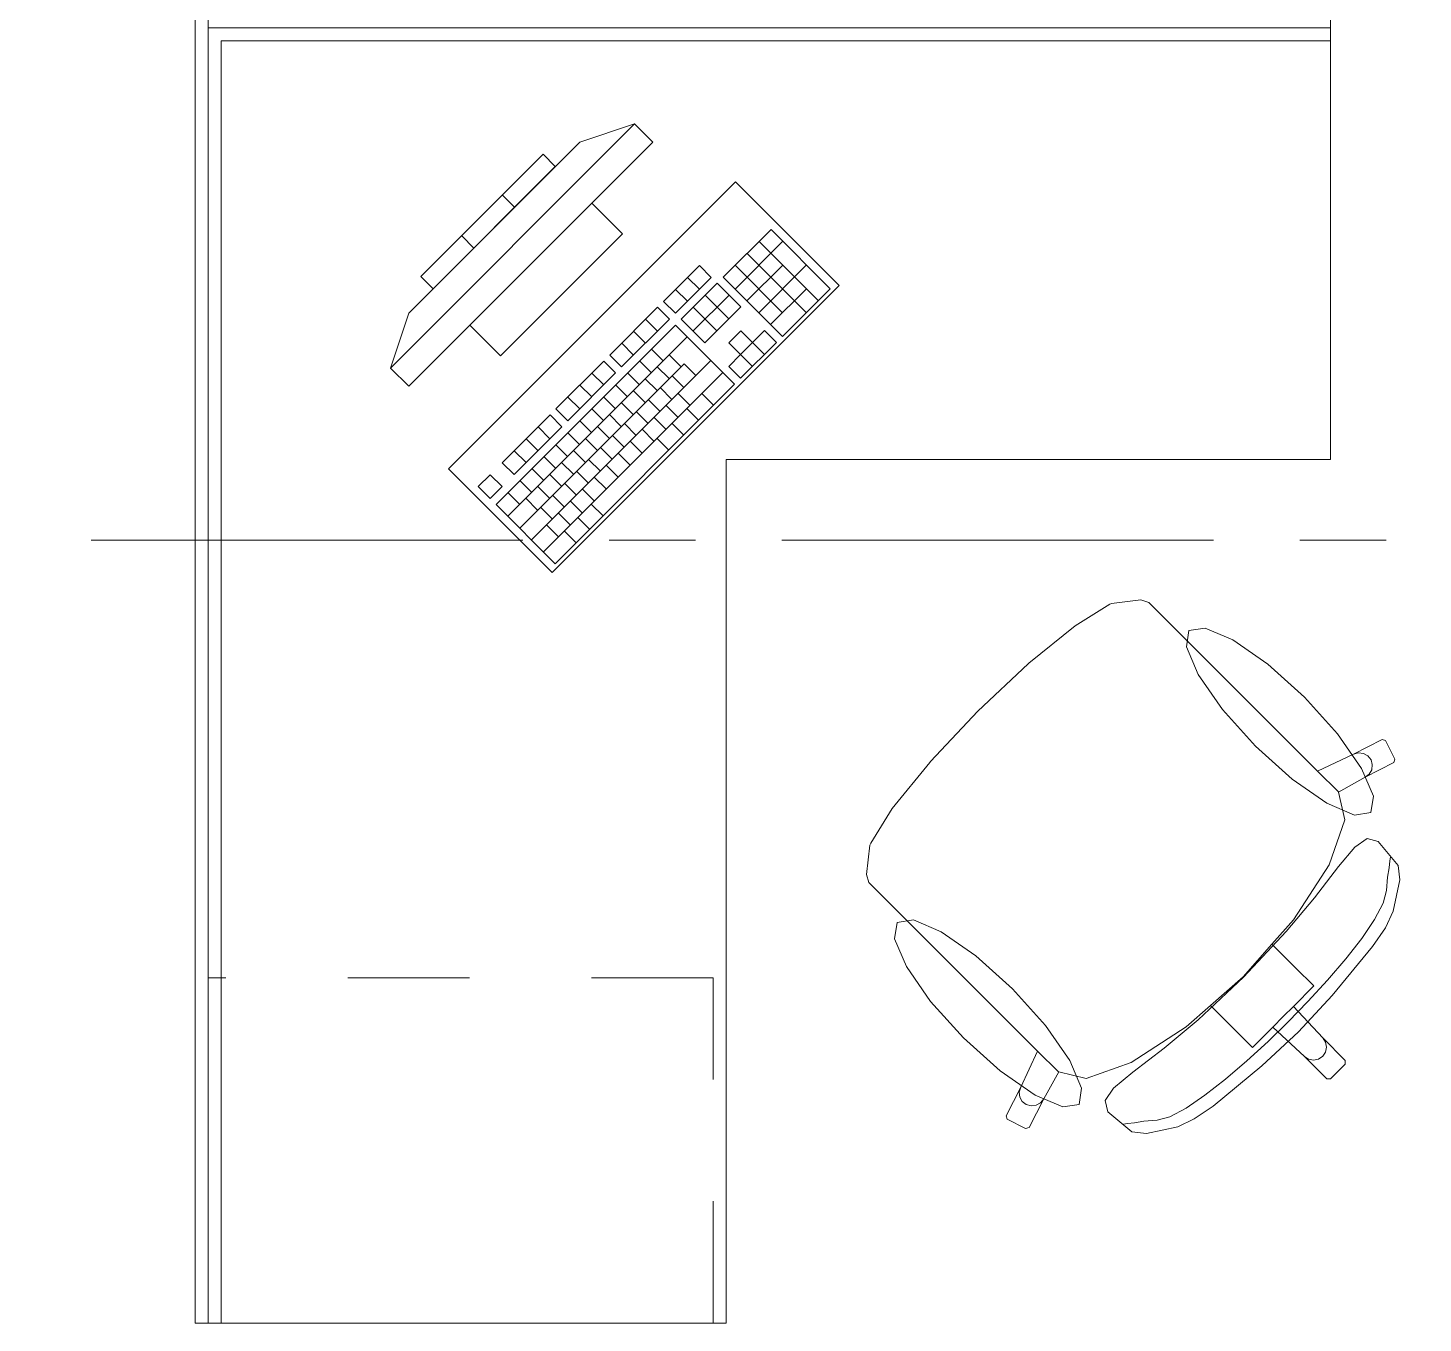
# Model space of a CAD drawing. Header units: inches. Extents: x -38 to 5698, y -33 to 92.
# Drawn here: x 103.493 to 105.109, y 33.5 to 35 of the extents above; entities that cross this region are included whole.
import ezdxf

# ---------------------------------------------------------------- set-up
doc = ezdxf.new("R2010")
doc.units = ezdxf.units.IN
doc.header["$MEASUREMENT"] = 0
doc.linetypes.add('Punto & Raya', pattern=[0.65, 0.5, -0.075, 0, -0.075])
doc.linetypes.add('Rayas', pattern=[0.282222, 0.141111, -0.141111])
doc.layers.add('Interior - Mobiliario', color=7, linetype='Continuous')
doc.layers.add('Marcador - Secciones', color=251, linetype='Continuous')

msp = doc.modelspace()

# ---------------------------------------------------------------- linework, layer by layer
at = {"layer": 'Interior - Mobiliario', "color": 175, "linetype": 'Continuous', "lineweight": 13}
for p, q in [((103.6872, 34.985), (103.6872, 35.015)), ((105.0022, 35.015), (105.0022, 34.985)), ((103.6872, 33.5), (103.6872, 34.985)), ((103.7172, 34.985), (103.7172, 33.5)), ((105.0022, 34.985), (103.7172, 34.985)), ((104.1961, 34.8889), (103.9133, 34.6061)), ((104.1961, 34.8889), (104.1325, 34.8677)), ((104.2173, 34.8677), (104.1961, 34.8889)), ((103.9345, 34.5849), (104.2173, 34.8677)), ((103.9345, 34.6697), (104.1325, 34.8677)), ((104.0901, 34.8536), (103.9486, 34.7121)), ((104.1042, 34.8394), (104.0901, 34.8536)), ((103.9628, 34.698), (104.1042, 34.8394)), ((104.1466, 34.797), (104.0052, 34.6556)), ((104.0571, 34.7923), (104.0429, 34.8064)), ((104.182, 34.7616), (104.1466, 34.797)), ((104.3541, 34.7666), (104.2987, 34.7112)), ((104.4226, 34.698), (104.3541, 34.7666)), ((104.0099, 34.7451), (103.9958, 34.7593)), ((104.0406, 34.6202), (104.182, 34.7616)), ((104.3124, 34.6975), (104.3678, 34.7529)), ((104.4088, 34.6842), (104.3402, 34.7528)), ((104.395, 34.6703), (104.3264, 34.7389)), ((104.2712, 34.7249), (104.2297, 34.6833)), ((104.2849, 34.7111), (104.2712, 34.7249)), ((104.3674, 34.6702), (104.3125, 34.7251)), ((104.3261, 34.6838), (104.3677, 34.7253)), ((104.3398, 34.6701), (104.3952, 34.7255)), ((103.9486, 34.7121), (103.9628, 34.698)), ((104.2434, 34.6696), (104.2849, 34.7111)), ((104.2572, 34.6834), (104.2435, 34.6972)), ((104.2918, 34.7043), (104.2502, 34.6627)), ((104.2711, 34.6973), (104.2573, 34.711)), ((104.3192, 34.6769), (104.2918, 34.7043)), ((104.2987, 34.7112), (104.3673, 34.6426)), ((104.3535, 34.6564), (104.3951, 34.6979)), ((104.3673, 34.6426), (104.4226, 34.698)), ((104.2297, 34.6833), (104.2434, 34.6696)), ((104.2639, 34.649), (104.3055, 34.6906)), ((104.3053, 34.663), (104.2779, 34.6904)), ((103.9133, 34.6061), (103.9345, 34.6697)), ((104.2227, 34.6764), (104.1673, 34.621)), ((104.2364, 34.6627), (104.2227, 34.6764)), ((104.2915, 34.6492), (104.2641, 34.6766)), ((104.2776, 34.6353), (104.3192, 34.6769)), ((104.0052, 34.6556), (104.0406, 34.6202)), ((104.2433, 34.6558), (104.0356, 34.4481)), ((104.1811, 34.6073), (104.2364, 34.6627)), ((104.2087, 34.635), (104.195, 34.6487)), ((104.2226, 34.6488), (104.2089, 34.6625)), ((104.3119, 34.5873), (104.2433, 34.6558)), ((104.2502, 34.6627), (104.2776, 34.6353)), ((104.3191, 34.6493), (104.3052, 34.6354)), ((104.3328, 34.6356), (104.3191, 34.6493)), ((104.3466, 34.6494), (104.3328, 34.6356)), ((104.3603, 34.6357), (104.3466, 34.6494)), ((104.0493, 34.4344), (104.257, 34.6421)), ((104.1949, 34.6211), (104.1812, 34.6348)), ((104.3052, 34.6354), (104.3189, 34.6217)), ((104.3188, 34.5942), (104.3603, 34.6357)), ((104.3189, 34.6217), (104.3328, 34.6356)), ((104.3465, 34.6219), (104.3328, 34.6356)), ((104.1673, 34.621), (104.1811, 34.6073)), ((104.2293, 34.6144), (104.2156, 34.6281)), ((104.25, 34.6076), (104.2362, 34.6213)), ((104.3189, 34.6217), (104.3051, 34.6079)), ((104.3326, 34.608), (104.3189, 34.6217)), ((103.9133, 34.6061), (103.9345, 34.5849)), ((104.063, 34.4207), (104.2534, 34.6111)), ((104.0767, 34.407), (104.2844, 34.6147)), ((104.0904, 34.3933), (104.2982, 34.601)), ((104.1604, 34.6141), (104.105, 34.5587)), ((104.1187, 34.545), (104.1741, 34.6004)), ((104.1603, 34.5865), (104.1466, 34.6002)), ((104.1741, 34.6004), (104.1604, 34.6141)), ((104.2016, 34.5867), (104.1879, 34.6004)), ((104.2155, 34.6006), (104.2018, 34.6143)), ((104.2361, 34.5938), (104.2224, 34.6075)), ((104.2671, 34.5974), (104.2534, 34.6111)), ((104.3051, 34.6079), (104.3188, 34.5942)), ((104.1042, 34.3795), (104.3119, 34.5873)), ((104.1464, 34.5727), (104.1327, 34.5864)), ((104.1878, 34.5729), (104.1741, 34.5866)), ((104.2223, 34.5799), (104.2085, 34.5936)), ((104.2533, 34.5835), (104.2396, 34.5972)), ((104.1326, 34.5588), (104.1189, 34.5725)), ((104.1739, 34.559), (104.1602, 34.5727)), ((104.2084, 34.5661), (104.1947, 34.5798)), ((104.2256, 34.5558), (104.2119, 34.5695)), ((104.2394, 34.5697), (104.2257, 34.5834)), ((104.2601, 34.5629), (104.2464, 34.5766)), ((104.2876, 34.563), (104.2739, 34.5767)), ((104.0981, 34.5518), (104.0427, 34.4964)), ((104.1118, 34.538), (104.0981, 34.5518)), ((104.105, 34.5587), (104.1187, 34.545)), ((104.1601, 34.5452), (104.1464, 34.5589)), ((104.1807, 34.5384), (104.167, 34.5521)), ((104.1946, 34.5522), (104.1809, 34.5659)), ((104.2117, 34.542), (104.198, 34.5557)), ((104.2462, 34.549), (104.2325, 34.5627)), ((104.2703, 34.5457), (104.2566, 34.5594)), ((104.0564, 34.4827), (104.1118, 34.538)), ((104.098, 34.5242), (104.0843, 34.5379)), ((104.1462, 34.5313), (104.1325, 34.545)), ((104.1669, 34.5245), (104.1532, 34.5382)), ((104.1979, 34.5281), (104.1842, 34.5418)), ((104.2324, 34.5352), (104.2187, 34.5489)), ((104.253, 34.5284), (104.2393, 34.5421)), ((104.0841, 34.5104), (104.0704, 34.5241)), ((104.1324, 34.5175), (104.1187, 34.5312)), ((104.153, 34.5107), (104.1393, 34.5244)), ((104.184, 34.5143), (104.1703, 34.528)), ((104.2047, 34.5075), (104.191, 34.5212)), ((104.2185, 34.5213), (104.2048, 34.5351)), ((104.2357, 34.5111), (104.222, 34.5248)), ((104.0703, 34.4965), (104.0566, 34.5102)), ((104.1047, 34.4898), (104.091, 34.5035)), ((104.1185, 34.5036), (104.1048, 34.5173)), ((104.1392, 34.4968), (104.1255, 34.5106)), ((104.1702, 34.5004), (104.1565, 34.5141)), ((104.1908, 34.4936), (104.1771, 34.5074)), ((104.0427, 34.4964), (104.0564, 34.4827)), ((104.0908, 34.4759), (104.0771, 34.4896)), ((104.1253, 34.483), (104.1116, 34.4967)), ((104.1564, 34.4866), (104.1426, 34.5003)), ((104.177, 34.4798), (104.1633, 34.4935)), ((104.0289, 34.4825), (104.015, 34.4687)), ((104.0426, 34.4688), (104.0289, 34.4825)), ((104.077, 34.4621), (104.0633, 34.4758)), ((104.1115, 34.4691), (104.0978, 34.4829)), ((104.1287, 34.4589), (104.1149, 34.4726)), ((104.1425, 34.4727), (104.1288, 34.4865)), ((104.1631, 34.466), (104.1494, 34.4797)), ((104.015, 34.4687), (104.0287, 34.455)), ((104.0287, 34.455), (104.0426, 34.4688)), ((104.0631, 34.4482), (104.0494, 34.462)), ((104.0838, 34.4414), (104.0701, 34.4552)), ((104.0976, 34.4553), (104.0839, 34.469)), ((104.1148, 34.445), (104.1011, 34.4588)), ((104.1493, 34.4521), (104.1356, 34.4658)), ((104.0356, 34.4481), (104.1042, 34.3795)), ((104.101, 34.4312), (104.0872, 34.4449)), ((104.1354, 34.4383), (104.1217, 34.452)), ((104.1595, 34.4349), (104.1458, 34.4486)), ((104.1078, 34.4106), (104.094, 34.4243)), ((104.1216, 34.4244), (104.1079, 34.4381)), ((104.144, 34.4193), (104.1303, 34.4331)), ((104.1284, 34.4038), (104.1147, 34.4175)), ((104.7064, 34.3077), (104.7465, 34.3326)), ((104.7465, 34.3326), (104.7486, 34.3335)), ((104.7486, 34.3335), (104.7825, 34.3375)), ((104.7825, 34.3375), (104.7918, 34.3346)), ((104.7918, 34.3346), (104.8138, 34.3127)), ((104.8138, 34.3127), (104.8393, 34.2872)), ((104.6528, 34.2641), (104.7064, 34.3077)), ((104.8393, 34.2872), (104.9871, 34.1393)), ((104.5936, 34.2086), (104.6519, 34.2634)), ((104.6519, 34.2634), (104.6528, 34.2641)), ((104.5936, 34.2086), (104.5387, 34.1503)), ((105.0289, 34.1589), (105.062, 34.1759)), ((105.062, 34.1759), (105.066, 34.1746)), ((105.066, 34.1746), (105.0768, 34.1532)), ((104.5381, 34.1494), (104.4945, 34.0958)), ((104.5387, 34.1503), (104.5381, 34.1494)), ((104.9871, 34.1393), (105.0289, 34.1589)), ((105.0289, 34.1589), (105.0345, 34.1605)), ((105.0345, 34.1605), (105.0404, 34.1598)), ((105.0404, 34.1598), (105.0455, 34.157)), ((105.0755, 34.1491), (105.0424, 34.1322)), ((105.0455, 34.157), (105.0491, 34.1524)), ((105.0491, 34.1524), (105.0506, 34.1468)), ((105.0768, 34.1532), (105.0755, 34.1491)), ((105.0113, 34.1151), (104.9871, 34.1393)), ((105.0424, 34.1322), (105.0114, 34.1149)), ((105.047, 34.1358), (105.0424, 34.1322)), ((105.0499, 34.1409), (105.047, 34.1358)), ((105.0506, 34.1468), (105.0499, 34.1409)), ((105.0113, 34.1151), (105.0114, 34.1149)), ((105.0114, 34.1149), (105.0188, 34.0829)), ((104.4945, 34.0958), (104.4696, 34.0557)), ((105.0188, 34.0829), (105.0005, 34.0309)), ((104.4687, 34.0536), (104.4647, 34.0197)), ((104.4696, 34.0557), (104.4687, 34.0536)), ((105.0116, 34.0289), (105.0302, 34.0512)), ((105.0302, 34.0512), (105.0446, 34.0612)), ((105.0446, 34.0612), (105.0575, 34.0578)), ((105.0575, 34.0578), (105.0807, 34.0299)), ((105.0703, 34.0272), (105.071, 34.0352)), ((105.071, 34.0352), (105.0718, 34.0397)), ((104.4647, 34.0197), (104.4676, 34.0104)), ((105.0005, 34.0309), (104.9592, 33.9671)), ((104.9837, 33.9927), (105.0116, 34.0289)), ((105.0682, 34.0164), (105.0703, 34.0272)), ((105.0807, 34.0299), (105.0826, 34.0132)), ((104.4676, 34.0104), (104.4895, 33.9884)), ((105.0671, 34.001), (105.0682, 34.0164)), ((105.0826, 34.0132), (105.0748, 33.977)), ((104.4895, 33.9884), (104.515, 33.9629)), ((104.951, 33.9534), (104.9837, 33.9927)), ((105.0532, 33.9674), (105.0632, 33.9863)), ((105.0632, 33.9863), (105.0671, 34.001)), ((105.0748, 33.977), (105.0658, 33.9578)), ((104.515, 33.9629), (104.6629, 33.8151)), ((104.9592, 33.9671), (104.9344, 33.939)), ((105.0384, 33.9456), (105.0532, 33.9674)), ((105.0658, 33.9578), (105.0509, 33.9361)), ((104.9344, 33.939), (104.9011, 33.9011)), ((104.9015, 33.9007), (104.951, 33.9534)), ((104.9344, 33.939), (104.9617, 33.9116)), ((105.0198, 33.9218), (105.0384, 33.9456)), ((104.9986, 33.897), (105.0198, 33.9218)), ((105.0509, 33.9361), (105.0041, 33.8794)), ((104.9617, 33.9116), (104.9829, 33.8904)), ((104.9015, 33.9007), (104.8488, 33.8512)), ((104.8632, 33.8678), (104.9011, 33.9011)), ((104.9829, 33.8904), (104.9593, 33.8668)), ((104.9761, 33.8724), (104.9986, 33.897)), ((105.0041, 33.8794), (104.965, 33.8372)), ((104.8351, 33.843), (104.8632, 33.8678)), ((104.8632, 33.8678), (104.8906, 33.8404)), ((104.9593, 33.8668), (104.9473, 33.8549)), ((104.9532, 33.8489), (104.9761, 33.8724)), ((104.9593, 33.8668), (104.9932, 33.8303)), ((104.7712, 33.8017), (104.8351, 33.843)), ((104.8488, 33.8512), (104.8094, 33.8185)), ((104.9117, 33.8193), (104.9354, 33.8429)), ((104.9532, 33.8489), (104.9298, 33.8261)), ((104.9354, 33.8429), (104.9473, 33.8549)), ((104.9354, 33.8429), (104.9719, 33.8089)), ((104.8906, 33.8404), (104.9117, 33.8193)), ((104.9298, 33.8261), (104.9052, 33.8036)), ((104.9228, 33.7981), (104.965, 33.8372)), ((104.9932, 33.8303), (104.9965, 33.8254)), ((104.9932, 33.8303), (105.0193, 33.8042)), ((104.9965, 33.8254), (104.9976, 33.8197)), ((104.6629, 33.8151), (104.6433, 33.7733)), ((104.6871, 33.7908), (104.6629, 33.8151)), ((104.8094, 33.8185), (104.7733, 33.7905)), ((104.9719, 33.8089), (104.9768, 33.8057)), ((104.9719, 33.8089), (104.998, 33.7828)), ((104.9883, 33.8058), (104.9932, 33.809)), ((104.9964, 33.8139), (104.9932, 33.809)), ((104.9976, 33.8197), (104.9964, 33.8139)), ((104.7193, 33.7833), (104.7712, 33.8017)), ((104.8661, 33.7513), (104.9228, 33.7981)), ((104.9052, 33.8036), (104.8804, 33.7824)), ((104.9768, 33.8057), (104.9825, 33.8046)), ((104.9825, 33.8046), (104.9883, 33.8058)), ((105.0193, 33.7999), (105.0108, 33.7914)), ((105.0193, 33.8042), (105.0193, 33.7999)), ((104.67, 33.7598), (104.6873, 33.7908)), ((104.6871, 33.7908), (104.6873, 33.7908)), ((104.6873, 33.7908), (104.7193, 33.7833)), ((104.7733, 33.7905), (104.751, 33.7719)), ((104.8804, 33.7824), (104.8566, 33.7638)), ((104.998, 33.7828), (105.0022, 33.7829)), ((105.0022, 33.7829), (105.0108, 33.7914)), ((104.6433, 33.7733), (104.6263, 33.7402)), ((104.6433, 33.7733), (104.6417, 33.7676)), ((104.6417, 33.7676), (104.6423, 33.7618)), ((104.6423, 33.7618), (104.6452, 33.7567)), ((104.653, 33.7267), (104.67, 33.7598)), ((104.6664, 33.7552), (104.67, 33.7598)), ((104.751, 33.7719), (104.741, 33.7576)), ((104.8566, 33.7638), (104.8348, 33.749)), ((104.6452, 33.7567), (104.6498, 33.7531)), ((104.6498, 33.7531), (104.6554, 33.7516)), ((104.6554, 33.7516), (104.6612, 33.7523)), ((104.6612, 33.7523), (104.6664, 33.7552)), ((104.741, 33.7576), (104.7444, 33.7447)), ((104.7444, 33.7447), (104.7722, 33.7215)), ((104.8348, 33.749), (104.8159, 33.739)), ((104.8444, 33.7364), (104.8661, 33.7513)), ((104.6263, 33.7402), (104.6276, 33.7362)), ((104.6276, 33.7362), (104.649, 33.7253)), ((104.767, 33.7311), (104.7625, 33.7303)), ((104.775, 33.7319), (104.767, 33.7311)), ((104.7858, 33.734), (104.775, 33.7319)), ((104.8012, 33.7351), (104.7858, 33.734)), ((104.8159, 33.739), (104.8012, 33.7351)), ((104.8252, 33.7274), (104.8444, 33.7364)), ((104.649, 33.7253), (104.653, 33.7267)), ((104.7722, 33.7215), (104.789, 33.7196)), ((104.789, 33.7196), (104.8252, 33.7274)), ((103.7172, 33.5), (103.6872, 33.5))]:
    msp.add_line(p, q, dxfattribs=at)
at = {"layer": 'Interior - Mobiliario', "color": 175, "linetype": 'Rayas', "lineweight": 13}
for p, q in [((104.2872, 33.9), (103.7022, 33.9)), ((104.2872, 33.5), (104.2872, 33.9))]:
    msp.add_line(p, q, dxfattribs=at)
at = {"layer": 'Interior - Mobiliario', "color": 175, "linetype": 'Continuous', "lineweight": 13, "flags": 128}
for points in [[(103.7022, 35), (103.7022, 36.5), (104.3022, 36.5), (104.3022, 35.5), (105.0022, 35.5), (105.0022, 35)], [(103.7022, 35), (103.7022, 33.5), (104.3022, 33.5), (104.3022, 34.5), (105.0022, 34.5), (105.0022, 35)], [(103.9805, 34.4894), (104.1007, 34.3692), (104.433, 34.7015), (104.3128, 34.8217)], [(104.972, 34.2251), (105.0102, 34.1826), (105.0382, 34.1422), (105.0518, 34.1102), (105.0489, 34.0913), (105.03, 34.0884), (104.9979, 34.102), (104.9576, 34.13), (104.9151, 34.1682), (104.8769, 34.2106), (104.8489, 34.251), (104.8353, 34.2831), (104.8382, 34.302), (104.8571, 34.3049), (104.8892, 34.2913), (104.9295, 34.2632)], [(104.5771, 33.8302), (104.6196, 33.792), (104.6599, 33.764), (104.692, 33.7504), (104.7109, 33.7533), (104.7138, 33.7722), (104.7002, 33.8042), (104.6722, 33.8446), (104.634, 33.8871), (104.5915, 33.9252), (104.5512, 33.9532), (104.5191, 33.9669), (104.5002, 33.964), (104.4973, 33.9451), (104.5109, 33.913), (104.5389, 33.8726)]]:
    msp.add_lwpolyline(points, close=True, dxfattribs=at)
at = {"layer": 'Marcador - Secciones', "color": 251, "linetype": 'Punto & Raya', "lineweight": 13}
msp.add_line((97.1666, 34.4067), (148.4403, 34.4067), dxfattribs=at)

doc.saveas('drawing.dxf')
